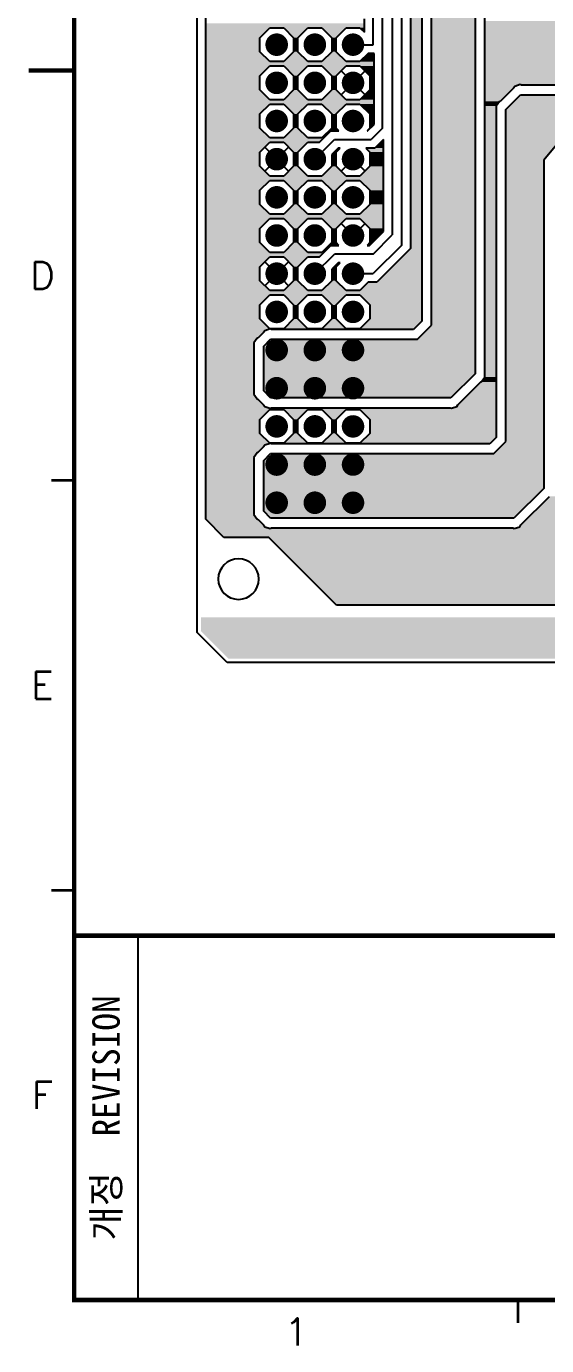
# Model space of a CAD drawing. Extents: x 295 to 953, y 10 to 290.
# Drawn here: x 486.7 to 543.9, y 10 to 154.8 of the extents above; entities that cross this region are included whole.
import ezdxf
from ezdxf.enums import TextEntityAlignment as Align

# ---------------------------------------------------------------- set-up
doc = ezdxf.new("R2010")
doc.units = 0
doc.header["$LTSCALE"] = 5
doc.header["$MEASUREMENT"] = 0
doc.layers.get('0').update_dxf_attribs({"linetype": 'CONTINUOUS', "lineweight": 25})
for name, color, linetype in [('L4-BOTTOM_GBR', 6, 'CONTINUOUS'), ('SHEET', 3, 'CONTINUOUS'), ('문자', 4, 'CONTINUOUS'), ('테두리', 3, 'CONTINUOUS')]:
    doc.layers.add(name, color=color, linetype=linetype)
doc.styles.get("Standard").update_dxf_attribs({"font": 'simplex.shx'})
doc.styles.add('굴림체', font='')
doc.styles.get('굴림체').set_extended_font_data('GulimChe')

# ---------------------------------------------------------------- blocks, each defined once
blk = doc.blocks.new('C')
at = {"layer": 'SHEET'}
blk.add_line((22, 55), (22, 15), dxfattribs=at)
at = {"layer": '테두리'}
for points, const_width in [([(15, 285), (15, 15), (405, 15), (405, 285), (15, 285)], 0.5), ([(10, 150), (15, 150)], 0.5), ([(12.5, 105), (15, 105)], 0.3), ([(12.5, 60), (15, 60)], 0.3), ([(15, 55), (405, 55)], 0.5), ([(63.75, 12.5), (63.75, 15)], 0.3)]:
    blk.add_lwpolyline(points, dxfattribs=dict(at, const_width=const_width))
at = {"layer": '문자'}
for s, p in [('D', (11.5, 127.5)), ('E', (11.5, 82.5)), ('F', (11.5, 37.5)), ('1', (39.38, 11.5))]:
    blk.add_text(s, height=3, dxfattribs=at).set_placement(p, align=Align.MIDDLE)
at = {"layer": '문자', "style": '굴림체'}
blk.add_text('개정  REVISION', height=3, rotation=90, dxfattribs=at).set_placement((18.5, 35), align=Align.MIDDLE_CENTER)

msp = doc.modelspace()

# ---------------------------------------------------------------- linework, layer by layer
msp.add_line((491.98, 15), (491.98, 15))
msp.add_line((491.98, 15), (491.98, 15))
at = {"color": 7, "const_width": 1.24}
for points in [[(514.84, 152.83, -1), (513.6, 152.83, -1)], [(519.03, 152.83, -1), (517.79, 152.83, -1)], [(523.22, 152.83, -1), (521.99, 152.83, -1)], [(514.84, 148.64, -1), (513.6, 148.64, -1)], [(519.03, 148.64, -1), (517.79, 148.64, -1)], [(523.22, 148.64, -1), (521.99, 148.64, -1)], [(514.84, 144.45, -1), (513.6, 144.45, -1)], [(519.03, 144.45, -1), (517.79, 144.45, -1)], [(523.22, 144.45, -1), (521.99, 144.45, -1)], [(514.84, 140.26, -1), (513.6, 140.26, -1)], [(519.03, 140.26, -1), (517.79, 140.26, -1)], [(523.22, 140.26, -1), (521.99, 140.26, -1)], [(514.84, 136.07, -1), (513.6, 136.07, -1)], [(519.03, 136.07, -1), (517.79, 136.07, -1)], [(523.22, 136.07, -1), (521.99, 136.07, -1)], [(514.84, 131.88, -1), (513.6, 131.88, -1)], [(519.03, 131.88, -1), (517.79, 131.88, -1)], [(523.22, 131.88, -1), (521.99, 131.88, -1)], [(514.84, 127.69, -1), (513.6, 127.69, -1)], [(519.03, 127.69, -1), (517.79, 127.69, -1)], [(523.22, 127.69, -1), (521.99, 127.69, -1)], [(514.84, 123.49, -1), (513.6, 123.49, -1)], [(519.03, 123.49, -1), (517.79, 123.49, -1)], [(523.22, 123.49, -1), (521.99, 123.49, -1)], [(514.84, 119.3, -1), (513.6, 119.3, -1)], [(519.03, 119.3, -1), (517.79, 119.3, -1)], [(523.22, 119.3, -1), (521.99, 119.3, -1)], [(514.84, 115.11, -1), (513.6, 115.11, -1)], [(519.03, 115.11, -1), (517.79, 115.11, -1)], [(523.22, 115.11, -1), (521.99, 115.11, -1)], [(514.84, 110.92, -1), (513.6, 110.92, -1)], [(519.03, 110.92, -1), (517.79, 110.92, -1)], [(523.22, 110.92, -1), (521.99, 110.92, -1)], [(514.84, 106.73, -1), (513.6, 106.73, -1)], [(519.03, 106.73, -1), (517.79, 106.73, -1)], [(523.22, 106.73, -1), (521.99, 106.73, -1)], [(514.84, 102.54, -1), (513.6, 102.54, -1)], [(519.03, 102.54, -1), (517.79, 102.54, -1)], [(523.22, 102.54, -1), (521.99, 102.54, -1)]]:
    msp.add_lwpolyline(points, format="xyb", close=True, dxfattribs=at)
at = {"layer": 'L4-BOTTOM_GBR', "color": 7}
for p, q in [((505.48, 88.3), (505.48, 246.7)), ((505.48, 88.3), (505.48, 246.7)), ((506.43, 100.73), (506.43, 234.27)), ((524.82, 152.83), (524.82, 229.59)), ((525.86, 143.67), (525.86, 228.75)), ((526.91, 202.35), (526.91, 131.94)), ((527.96, 130.83), (527.96, 201.3)), ((528.91, 200.91), (528.91, 130.44)), ((530.15, 161.38), (530.15, 122.48)), ((531.23, 122.04), (531.23, 161.02)), ((536.01, 157.56), (536.01, 116.69)), ((537.08, 116.33), (537.08, 157.11)), ((523.87, 154.19), (523.87, 155.66)), ((512.37, 153.6), (513.45, 154.69)), ((512.37, 152.06), (512.37, 153.6)), ((513.45, 154.69), (514.99, 154.69)), ((514.99, 154.69), (516.08, 153.6)), ((516.08, 153.6), (516.08, 152.06)), ((516.56, 153.6), (517.64, 154.69)), ((516.56, 152.06), (516.56, 153.6)), ((517.64, 154.69), (519.18, 154.69)), ((519.18, 154.69), (520.27, 153.6)), ((520.27, 153.6), (520.27, 152.06)), ((520.75, 153.6), (521.84, 154.69)), ((520.75, 152.06), (520.75, 153.6)), ((521.84, 154.69), (523.37, 154.69)), ((523.37, 154.69), (523.87, 154.19)), ((522.6, 152.83), (524.82, 152.83)), ((513.45, 150.98), (512.37, 152.06)), ((514.99, 150.98), (513.45, 150.98)), ((516.08, 152.06), (514.99, 150.98)), ((517.64, 150.98), (516.56, 152.06)), ((519.18, 150.98), (517.64, 150.98)), ((520.27, 152.06), (519.18, 150.98)), ((521.84, 150.98), (520.75, 152.06)), ((523.37, 150.98), (521.84, 150.98)), ((524.28, 151.88), (523.37, 150.98)), ((524.91, 151.88), (524.28, 151.88)), ((524.91, 144.07), (524.91, 151.88)), ((512.37, 149.41), (513.45, 150.5)), ((512.37, 147.87), (512.37, 149.41)), ((513.45, 150.5), (514.99, 150.5)), ((514.99, 150.5), (516.08, 149.41)), ((516.08, 149.41), (516.08, 147.87)), ((516.56, 149.41), (517.64, 150.5)), ((516.56, 147.87), (516.56, 149.41)), ((517.64, 150.5), (519.18, 150.5)), ((519.18, 150.5), (520.27, 149.41)), ((520.27, 149.41), (520.27, 147.87)), ((520.75, 149.41), (521.84, 150.5)), ((520.75, 147.87), (520.75, 149.41)), ((522.6, 148.64), (521.29, 149.95)), ((521.84, 150.5), (523.37, 150.5)), ((522.6, 148.64), (523.92, 149.95)), ((523.37, 150.5), (524.46, 149.41)), ((524.46, 149.41), (524.46, 147.87)), ((513.45, 146.78), (512.37, 147.87)), ((516.08, 147.87), (514.99, 146.78)), ((517.64, 146.78), (516.56, 147.87)), ((520.27, 147.87), (519.18, 146.78)), ((521.84, 146.78), (520.75, 147.87)), ((522.6, 148.64), (521.29, 147.33)), ((522.6, 148.64), (523.92, 147.33)), ((524.46, 147.87), (523.37, 146.78)), ((540.23, 148.06), (538.76, 146.6)), ((540.37, 148.25), (540.23, 148.06)), ((540.95, 148.44), (540.37, 148.25)), ((541.1, 148.39), (540.95, 148.44)), ((547.47, 148.39), (541.1, 148.39)), ((512.37, 145.22), (513.45, 146.31)), ((514.99, 146.78), (513.45, 146.78)), ((513.45, 146.31), (514.99, 146.31)), ((514.99, 146.31), (516.08, 145.22)), ((516.56, 145.22), (517.64, 146.31)), ((519.18, 146.78), (517.64, 146.78)), ((517.64, 146.31), (519.18, 146.31)), ((519.18, 146.31), (520.27, 145.22)), ((520.75, 145.22), (521.84, 146.31)), ((523.37, 146.78), (521.84, 146.78)), ((521.84, 146.31), (523.37, 146.31)), ((523.37, 146.31), (524.46, 145.22)), ((538.69, 146.58), (538.33, 146.08)), ((538.76, 146.6), (538.69, 146.58)), ((539.4, 145.72), (541, 147.32)), ((541, 147.32), (561.33, 147.32)), ((512.37, 143.68), (512.37, 145.22)), ((516.08, 145.22), (516.08, 143.68)), ((516.56, 143.68), (516.56, 145.22)), ((520.27, 145.22), (520.27, 143.68)), ((520.75, 143.68), (520.75, 145.22)), ((524.46, 145.22), (524.46, 143.68)), ((538.33, 146.08), (538.33, 109.7)), ((539.4, 109.26), (539.4, 145.72)), ((513.45, 142.59), (512.37, 143.68)), ((516.08, 143.68), (514.99, 142.59)), ((517.64, 142.59), (516.56, 143.68)), ((520.27, 143.68), (519.18, 142.59)), ((521.06, 143.37), (520.75, 143.68)), ((524.46, 143.68), (524.15, 143.37)), ((524.21, 143.37), (524.91, 144.07)), ((525.86, 143.67), (524.61, 142.42)), ((512.37, 141.03), (513.45, 142.11)), ((514.99, 142.59), (513.45, 142.59)), ((513.45, 142.11), (514.99, 142.11)), ((514.99, 142.11), (516.08, 141.03)), ((516.56, 141.03), (517.64, 142.11)), ((519.18, 142.59), (517.64, 142.59)), ((517.64, 142.11), (518.93, 142.11)), ((518.41, 140.26), (520.57, 142.42)), ((518.93, 142.11), (520.18, 143.37)), ((520.18, 143.37), (521.06, 143.37)), ((520.57, 142.42), (524.61, 142.42)), ((524.15, 143.37), (524.21, 143.37)), ((525.96, 142.43), (525, 141.47)), ((525.96, 132.33), (525.96, 142.43)), ((545.92, 142.96), (543.55, 140.16)), ((512.37, 139.49), (512.37, 141.03)), ((514.22, 140.26), (512.91, 141.57)), ((514.22, 140.26), (515.53, 141.57)), ((516.08, 141.03), (516.08, 139.49)), ((516.56, 139.49), (516.56, 141.03)), ((520.96, 141.47), (520.27, 140.77)), ((520.27, 140.77), (520.27, 139.49)), ((520.75, 141.03), (521.19, 141.47)), ((520.75, 139.49), (520.75, 141.03)), ((521.19, 141.47), (520.96, 141.47)), ((524.02, 141.47), (524.46, 141.03)), ((525, 141.47), (524.02, 141.47)), ((524.46, 141.03), (524.46, 139.49)), ((513.45, 138.4), (512.37, 139.49)), ((514.22, 140.26), (512.91, 138.95)), ((514.22, 140.26), (515.53, 138.95)), ((516.08, 139.49), (514.99, 138.4)), ((517.64, 138.4), (516.56, 139.49)), ((520.27, 139.49), (519.18, 138.4)), ((521.84, 138.4), (520.75, 139.49)), ((522.6, 140.26), (521.29, 138.95)), ((522.6, 140.26), (523.92, 138.95)), ((524.46, 139.49), (523.37, 138.4)), ((543.55, 140.16), (543.55, 104.12)), ((512.37, 136.84), (513.45, 137.92)), ((514.99, 138.4), (513.45, 138.4)), ((513.45, 137.92), (514.99, 137.92)), ((514.99, 137.92), (516.08, 136.84)), ((516.56, 136.84), (517.64, 137.92)), ((519.18, 138.4), (517.64, 138.4)), ((517.64, 137.92), (519.18, 137.92)), ((519.18, 137.92), (520.27, 136.84)), ((520.75, 136.84), (521.84, 137.92)), ((523.37, 138.4), (521.84, 138.4)), ((521.84, 137.92), (523.37, 137.92)), ((523.37, 137.92), (524.46, 136.84)), ((512.37, 135.3), (512.37, 136.84)), ((516.08, 136.84), (516.08, 135.3)), ((516.56, 135.3), (516.56, 136.84)), ((520.27, 136.84), (520.27, 135.3)), ((520.75, 135.3), (520.75, 136.84)), ((524.46, 136.84), (524.46, 135.3)), ((513.45, 134.21), (512.37, 135.3)), ((516.08, 135.3), (514.99, 134.21)), ((517.64, 134.21), (516.56, 135.3)), ((520.27, 135.3), (519.18, 134.21)), ((521.84, 134.21), (520.75, 135.3)), ((524.46, 135.3), (523.37, 134.21)), ((512.37, 132.65), (513.45, 133.73)), ((514.99, 134.21), (513.45, 134.21)), ((513.45, 133.73), (514.99, 133.73)), ((514.99, 133.73), (516.08, 132.65)), ((516.56, 132.65), (517.64, 133.73)), ((519.18, 134.21), (517.64, 134.21)), ((517.64, 133.73), (519.18, 133.73)), ((519.18, 133.73), (520.27, 132.65)), ((520.75, 132.65), (521.84, 133.73)), ((523.37, 134.21), (521.84, 134.21)), ((521.84, 133.73), (523.37, 133.73)), ((523.37, 133.73), (524.46, 132.65)), ((512.37, 131.11), (512.37, 132.65)), ((516.08, 132.65), (516.08, 131.11)), ((516.56, 131.11), (516.56, 132.65)), ((520.27, 132.65), (520.27, 131.11)), ((520.75, 131.11), (520.75, 132.65)), ((522.6, 131.88), (521.29, 133.19)), ((522.6, 131.88), (523.92, 133.19)), ((524.42, 130.79), (525.96, 132.33)), ((524.46, 132.65), (524.46, 131.11)), ((524.82, 129.84), (526.91, 131.94)), ((513.45, 130.02), (512.37, 131.11)), ((516.08, 131.11), (514.99, 130.02)), ((517.64, 130.02), (516.56, 131.11)), ((518.93, 129.54), (520.18, 130.79)), ((520.27, 131.11), (519.18, 130.02)), ((520.18, 130.79), (521.06, 130.79)), ((521.06, 130.79), (520.75, 131.11)), ((524.46, 131.11), (524.15, 130.79)), ((524.15, 130.79), (524.42, 130.79)), ((527.96, 130.83), (524.82, 127.69)), ((528.91, 130.44), (525.21, 126.74)), ((512.37, 128.45), (513.45, 129.54)), ((514.22, 127.69), (512.91, 129)), ((514.99, 130.02), (513.45, 130.02)), ((513.45, 129.54), (514.99, 129.54)), ((514.22, 127.69), (515.53, 129)), ((514.99, 129.54), (516.08, 128.45)), ((516.56, 128.45), (517.64, 129.54)), ((519.18, 130.02), (517.64, 130.02)), ((517.64, 129.54), (518.93, 129.54)), ((518.41, 127.69), (520.57, 129.84)), ((524.82, 129.84), (520.57, 129.84)), ((512.37, 126.92), (512.37, 128.45)), ((514.22, 127.69), (512.91, 126.37)), ((514.22, 127.69), (515.53, 126.37)), ((516.08, 128.45), (516.08, 126.92)), ((516.56, 126.92), (516.56, 128.45)), ((520.96, 128.89), (520.27, 128.2)), ((520.27, 128.2), (520.27, 126.92)), ((520.75, 128.45), (521.19, 128.89)), ((520.75, 126.92), (520.75, 128.45)), ((521.19, 128.89), (520.96, 128.89)), ((522.6, 127.69), (524.82, 127.69)), ((513.45, 125.83), (512.37, 126.92)), ((516.08, 126.92), (514.99, 125.83)), ((517.64, 125.83), (516.56, 126.92)), ((520.27, 126.92), (519.18, 125.83)), ((521.84, 125.83), (520.75, 126.92)), ((524.28, 126.74), (523.37, 125.83)), ((525.21, 126.74), (524.28, 126.74)), ((512.37, 124.26), (513.45, 125.35)), ((514.99, 125.83), (513.45, 125.83)), ((513.45, 125.35), (514.99, 125.35)), ((514.99, 125.35), (516.08, 124.26)), ((516.56, 124.26), (517.64, 125.35)), ((519.18, 125.83), (517.64, 125.83)), ((517.64, 125.35), (519.18, 125.35)), ((519.18, 125.35), (520.27, 124.26)), ((520.75, 124.26), (521.84, 125.35)), ((523.37, 125.83), (521.84, 125.83)), ((521.84, 125.35), (523.37, 125.35)), ((523.37, 125.35), (524.46, 124.26)), ((512.37, 122.73), (512.37, 124.26)), ((516.08, 124.26), (516.08, 122.73)), ((516.56, 122.73), (516.56, 124.26)), ((520.27, 124.26), (520.27, 122.73)), ((520.75, 122.73), (520.75, 124.26)), ((524.46, 124.26), (524.46, 122.73)), ((513.45, 121.64), (512.37, 122.73)), ((516.08, 122.73), (514.99, 121.64)), ((517.64, 121.64), (516.56, 122.73)), ((520.27, 122.73), (519.18, 121.64)), ((521.84, 121.64), (520.75, 122.73)), ((524.46, 122.73), (523.37, 121.64)), ((530.15, 122.48), (529.24, 121.57)), ((529.69, 120.5), (531.23, 122.04)), ((512.08, 120.59), (511.71, 120.09)), ((512.15, 120.62), (512.08, 120.59)), ((512.78, 121.24), (512.15, 120.62)), ((512.91, 121.43), (512.78, 121.24)), ((512.79, 119.73), (513.55, 120.5)), ((513.5, 121.62), (512.91, 121.43)), ((514.99, 121.64), (513.45, 121.64)), ((513.65, 121.57), (513.5, 121.62)), ((513.55, 120.5), (529.69, 120.5)), ((529.24, 121.57), (513.65, 121.57)), ((519.18, 121.64), (517.64, 121.64)), ((523.37, 121.64), (521.84, 121.64)), ((511.71, 120.09), (511.71, 114.45)), ((512.79, 114.81), (512.79, 119.73)), ((536.01, 116.69), (533.36, 114.04)), ((536.72, 115.84), (537.08, 116.33)), ((511.71, 114.45), (512.08, 113.95)), ((513.55, 114.04), (512.79, 114.81)), ((534.13, 113.3), (536.64, 115.81)), ((536.64, 115.81), (536.72, 115.84)), ((512.08, 113.95), (512.15, 113.92)), ((512.15, 113.92), (512.78, 113.3)), ((512.78, 113.3), (512.91, 113.11)), ((512.91, 113.11), (513.45, 112.94)), ((533.36, 114.04), (513.55, 114.04)), ((533.41, 112.92), (533.99, 113.11)), ((533.99, 113.11), (534.13, 113.3)), ((512.37, 111.69), (513.45, 112.78)), ((512.37, 110.15), (512.37, 111.69)), ((513.45, 112.94), (513.5, 112.92)), ((513.45, 112.78), (514.99, 112.78)), ((513.5, 112.92), (513.65, 112.97)), ((513.65, 112.97), (533.26, 112.97)), ((514.99, 112.78), (516.08, 111.69)), ((516.08, 111.69), (516.08, 110.15)), ((516.56, 111.69), (517.64, 112.78)), ((516.56, 110.15), (516.56, 111.69)), ((517.64, 112.78), (519.18, 112.78)), ((519.18, 112.78), (520.27, 111.69)), ((520.27, 111.69), (520.27, 110.15)), ((520.75, 111.69), (521.84, 112.78)), ((520.75, 110.15), (520.75, 111.69)), ((521.84, 112.78), (523.37, 112.78)), ((523.37, 112.78), (524.46, 111.69)), ((524.46, 111.69), (524.46, 110.15)), ((533.26, 112.97), (533.41, 112.92)), ((513.45, 109.07), (512.37, 110.15)), ((516.08, 110.15), (514.99, 109.07)), ((517.64, 109.07), (516.56, 110.15)), ((520.27, 110.15), (519.18, 109.07)), ((521.84, 109.07), (520.75, 110.15)), ((524.46, 110.15), (523.37, 109.07)), ((512.78, 108.67), (512.15, 108.04)), ((512.91, 108.86), (512.78, 108.67)), ((513.5, 109.05), (512.91, 108.86)), ((514.99, 109.07), (513.45, 109.07)), ((513.65, 109), (513.5, 109.05)), ((537.62, 109), (513.65, 109)), ((519.18, 109.07), (517.64, 109.07)), ((523.37, 109.07), (521.84, 109.07)), ((538.33, 109.7), (537.62, 109)), ((538.07, 107.93), (539.4, 109.26)), ((512.08, 108.02), (511.71, 107.52)), ((511.71, 107.52), (511.71, 101.25)), ((512.15, 108.04), (512.08, 108.02)), ((512.79, 107.16), (513.55, 107.93)), ((513.55, 107.93), (538.07, 107.93)), ((512.79, 101.61), (512.79, 107.16)), ((543.55, 104.12), (540.27, 100.84)), ((541.04, 100.1), (544.18, 103.24)), ((513.55, 100.84), (512.79, 101.61)), ((508.42, 98.74), (506.43, 100.73)), ((511.71, 101.25), (512.08, 100.75)), ((512.08, 100.75), (512.15, 100.72)), ((512.15, 100.72), (512.78, 100.1)), ((512.78, 100.1), (512.91, 99.91)), ((540.27, 100.84), (513.55, 100.84)), ((540.91, 99.91), (541.04, 100.1)), ((513.37, 98.74), (508.42, 98.74)), ((512.91, 99.91), (513.5, 99.72)), ((520.79, 91.31), (513.37, 98.74)), ((513.5, 99.72), (513.65, 99.77)), ((513.65, 99.77), (540.17, 99.77)), ((540.17, 99.77), (540.32, 99.72)), ((540.32, 99.72), (540.91, 99.91)), ((718.28, 91.31), (520.79, 91.31)), ((508.78, 85), (505.48, 88.3)), ((868.48, 85), (508.78, 85))]:
    msp.add_line(p, q, dxfattribs=at)
for start, end in [(0, 180), (180, 0)]:
    msp.add_arc((510.03, 94.16), 2.23, start, end, dxfattribs=at)
for points in [[(530.15, 130.44), (530.15, 161.38), (528.91, 130.44), (528.91, 161.38)], [(536.01, 122.04), (536.01, 157.56), (531.23, 122.04), (531.23, 157.56)], [(523.87, 154.69), (523.87, 155.17), (506.43, 154.69), (506.43, 155.17)], [(562.62, 153.77), (560.95, 155.44), (537.08, 153.77), (537.08, 155.44)], [(512.37, 153.6), (513.45, 154.69), (506.43, 153.6), (506.43, 154.69)], [(512.37, 152.06), (512.37, 153.6), (506.43, 152.06), (506.43, 153.6)], [(517.64, 154.69), (517.64, 154.69), (514.99, 154.69), (513.45, 154.69)], [(516.56, 153.6), (517.64, 154.69), (516.08, 153.6), (514.99, 154.69)], [(516.56, 152.06), (516.56, 153.6), (516.08, 152.06), (516.08, 153.6)], [(521.84, 154.69), (521.84, 154.69), (519.18, 154.69), (517.64, 154.69)], [(520.75, 153.6), (521.84, 154.69), (520.27, 153.6), (519.18, 154.69)], [(520.75, 152.06), (520.75, 153.6), (520.27, 152.06), (520.27, 153.6)], [(523.87, 154.69), (523.87, 154.69), (523.37, 154.69), (521.84, 154.69)], [(523.87, 154.19), (523.87, 154.69), (523.87, 154.19), (523.37, 154.69)], [(562.62, 152.65), (562.62, 153.77), (537.08, 152.65), (537.08, 153.77)], [(551.88, 151.11), (551.88, 152.65), (537.08, 151.11), (537.08, 152.65)], [(513.45, 150.98), (512.37, 152.06), (506.43, 150.98), (506.43, 152.06)], [(524.91, 150.5), (524.91, 150.98), (506.43, 150.5), (506.43, 150.98)], [(517.64, 150.98), (517.64, 150.98), (513.45, 150.98), (514.99, 150.98)], [(517.64, 150.98), (516.56, 152.06), (514.99, 150.98), (516.08, 152.06)], [(521.84, 150.98), (521.84, 150.98), (517.64, 150.98), (519.18, 150.98)], [(521.84, 150.98), (520.75, 152.06), (519.18, 150.98), (520.27, 152.06)], [(524.91, 150.98), (524.91, 150.98), (521.84, 150.98), (523.37, 150.98)], [(524.91, 150.98), (524.91, 151.88), (523.37, 150.98), (524.28, 151.88)], [(524.91, 151.88), (524.91, 151.88), (524.28, 151.88), (524.91, 151.88)], [(547.47, 148.44), (547.47, 151.11), (537.08, 148.44), (537.08, 151.11)], [(512.37, 149.41), (513.45, 150.5), (506.43, 149.41), (506.43, 150.5)], [(512.37, 147.87), (512.37, 149.41), (506.43, 147.87), (506.43, 149.41)], [(517.64, 150.5), (517.64, 150.5), (514.99, 150.5), (513.45, 150.5)], [(516.56, 149.41), (517.64, 150.5), (516.08, 149.41), (514.99, 150.5)], [(516.56, 147.87), (516.56, 149.41), (516.08, 147.87), (516.08, 149.41)], [(521.84, 150.5), (521.84, 150.5), (519.18, 150.5), (517.64, 150.5)], [(520.75, 149.41), (521.84, 150.5), (520.27, 149.41), (519.18, 150.5)], [(520.75, 147.87), (520.75, 149.41), (520.27, 147.87), (520.27, 149.41)], [(524.91, 150.5), (524.91, 150.5), (523.37, 150.5), (521.84, 150.5)], [(524.91, 149.41), (524.91, 150.5), (524.46, 149.41), (523.37, 150.5)], [(524.91, 147.87), (524.91, 149.41), (524.46, 147.87), (524.46, 149.41)], [(513.45, 146.78), (512.37, 147.87), (506.43, 146.78), (506.43, 147.87)], [(517.64, 146.78), (516.56, 147.87), (514.99, 146.78), (516.08, 147.87)], [(521.84, 146.78), (520.75, 147.87), (519.18, 146.78), (520.27, 147.87)], [(524.91, 146.78), (524.91, 147.87), (523.37, 146.78), (524.46, 147.87)], [(540.37, 148.25), (540.95, 148.44), (537.08, 148.25), (537.08, 148.44)], [(540.23, 148.06), (540.37, 148.25), (537.08, 148.06), (537.08, 148.25)], [(538.76, 146.6), (540.23, 148.06), (537.08, 146.6), (537.08, 148.06)], [(547.47, 148.39), (547.47, 148.44), (541.1, 148.39), (540.95, 148.44)], [(524.91, 146.31), (524.91, 146.78), (506.43, 146.31), (506.43, 146.78)], [(512.37, 145.22), (513.45, 146.31), (506.43, 145.22), (506.43, 146.31)], [(517.64, 146.78), (517.64, 146.78), (513.45, 146.78), (514.99, 146.78)], [(517.64, 146.31), (517.64, 146.31), (514.99, 146.31), (513.45, 146.31)], [(516.56, 145.22), (517.64, 146.31), (516.08, 145.22), (514.99, 146.31)], [(524.91, 146.78), (524.91, 146.78), (517.64, 146.78), (519.18, 146.78)], [(521.84, 146.31), (521.84, 146.31), (519.18, 146.31), (517.64, 146.31)], [(520.75, 145.22), (521.84, 146.31), (520.27, 145.22), (519.18, 146.31)], [(524.91, 146.31), (524.91, 146.31), (523.37, 146.31), (521.84, 146.31)], [(524.91, 145.22), (524.91, 146.31), (524.46, 145.22), (523.37, 146.31)], [(538.69, 146.58), (538.76, 146.6), (537.08, 146.58), (537.08, 146.6)], [(538.33, 146.08), (538.69, 146.58), (537.08, 146.08), (537.08, 146.58)], [(565.45, 145.72), (566.67, 146.94), (539.4, 145.72), (540.62, 146.94)], [(636.25, 146.94), (636.63, 147.32), (540.62, 146.94), (541, 147.32)], [(636.63, 147.32), (636.63, 147.32), (541, 147.32), (561.33, 147.32)], [(512.37, 143.68), (512.37, 145.22), (506.43, 143.68), (506.43, 145.22)], [(516.56, 143.68), (516.56, 145.22), (516.08, 143.68), (516.08, 145.22)], [(520.75, 143.68), (520.75, 145.22), (520.27, 143.68), (520.27, 145.22)], [(524.91, 144.07), (524.91, 145.22), (524.46, 144.07), (524.46, 145.22)], [(538.33, 116.33), (538.33, 146.08), (537.08, 116.33), (537.08, 146.08)], [(562.69, 142.96), (565.45, 145.72), (539.4, 142.96), (539.4, 145.72)], [(513.45, 142.59), (512.37, 143.68), (506.43, 142.59), (506.43, 143.68)], [(517.64, 142.59), (516.56, 143.68), (514.99, 142.59), (516.08, 143.68)], [(521.06, 143.37), (520.75, 143.68), (519.95, 143.37), (520.27, 143.68)], [(524.21, 143.37), (524.53, 143.68), (524.15, 143.37), (524.46, 143.68)], [(524.53, 143.68), (524.91, 144.07), (524.46, 143.68), (524.46, 144.07)], [(518.93, 142.11), (519.41, 142.59), (506.43, 142.11), (506.43, 142.59)], [(512.37, 141.03), (513.45, 142.11), (506.43, 141.03), (506.43, 142.11)], [(519.41, 142.59), (519.41, 142.59), (513.45, 142.59), (514.99, 142.59)], [(517.64, 142.11), (517.64, 142.11), (514.99, 142.11), (513.45, 142.11)], [(516.56, 141.03), (517.64, 142.11), (516.08, 141.03), (514.99, 142.11)], [(519.41, 142.59), (520.18, 143.37), (519.18, 142.59), (519.95, 143.37)], [(524.15, 143.37), (524.15, 143.37), (524.15, 143.37), (524.21, 143.37)], [(525.96, 141.47), (525.96, 142.43), (525, 141.47), (525.96, 142.43)], [(543.55, 140.16), (545.92, 142.96), (539.4, 140.16), (539.4, 142.96)], [(512.37, 139.49), (512.37, 141.03), (506.43, 139.49), (506.43, 141.03)], [(516.56, 139.49), (516.56, 141.03), (516.08, 139.49), (516.08, 141.03)], [(520.75, 140.77), (520.75, 141.03), (520.27, 140.77), (520.52, 141.03)], [(520.75, 139.49), (520.75, 140.77), (520.27, 139.49), (520.27, 140.77)], [(520.75, 141.03), (521.19, 141.47), (520.52, 141.03), (520.96, 141.47)], [(521.19, 141.47), (521.19, 141.47), (520.96, 141.47), (521.19, 141.47)], [(525.96, 141.03), (525.96, 141.47), (524.46, 141.03), (524.02, 141.47)], [(525.96, 141.47), (525.96, 141.47), (524.02, 141.47), (525, 141.47)], [(525.96, 139.49), (525.96, 141.03), (524.46, 139.49), (524.46, 141.03)], [(513.45, 138.4), (512.37, 139.49), (506.43, 138.4), (506.43, 139.49)], [(517.64, 138.4), (516.56, 139.49), (514.99, 138.4), (516.08, 139.49)], [(521.84, 138.4), (520.75, 139.49), (519.18, 138.4), (520.27, 139.49)], [(525.96, 138.4), (525.96, 139.49), (523.37, 138.4), (524.46, 139.49)], [(543.55, 109.26), (543.55, 140.16), (539.4, 109.26), (539.4, 140.16)], [(525.96, 137.92), (525.96, 138.4), (506.43, 137.92), (506.43, 138.4)], [(512.37, 136.84), (513.45, 137.92), (506.43, 136.84), (506.43, 137.92)], [(517.64, 138.4), (517.64, 138.4), (513.45, 138.4), (514.99, 138.4)], [(517.64, 137.92), (517.64, 137.92), (514.99, 137.92), (513.45, 137.92)], [(516.56, 136.84), (517.64, 137.92), (516.08, 136.84), (514.99, 137.92)], [(521.84, 138.4), (521.84, 138.4), (517.64, 138.4), (519.18, 138.4)], [(521.84, 137.92), (521.84, 137.92), (519.18, 137.92), (517.64, 137.92)], [(520.75, 136.84), (521.84, 137.92), (520.27, 136.84), (519.18, 137.92)], [(525.96, 138.4), (525.96, 138.4), (521.84, 138.4), (523.37, 138.4)], [(525.96, 137.92), (525.96, 137.92), (523.37, 137.92), (521.84, 137.92)], [(525.96, 136.84), (525.96, 137.92), (524.46, 136.84), (523.37, 137.92)], [(512.37, 135.3), (512.37, 136.84), (506.43, 135.3), (506.43, 136.84)], [(516.56, 135.3), (516.56, 136.84), (516.08, 135.3), (516.08, 136.84)], [(520.75, 135.3), (520.75, 136.84), (520.27, 135.3), (520.27, 136.84)], [(525.96, 135.3), (525.96, 136.84), (524.46, 135.3), (524.46, 136.84)], [(513.45, 134.21), (512.37, 135.3), (506.43, 134.21), (506.43, 135.3)], [(517.64, 134.21), (516.56, 135.3), (514.99, 134.21), (516.08, 135.3)], [(521.84, 134.21), (520.75, 135.3), (519.18, 134.21), (520.27, 135.3)], [(525.96, 134.21), (525.96, 135.3), (523.37, 134.21), (524.46, 135.3)], [(525.96, 133.73), (525.96, 134.21), (506.43, 133.73), (506.43, 134.21)], [(512.37, 132.65), (513.45, 133.73), (506.43, 132.65), (506.43, 133.73)], [(517.64, 134.21), (517.64, 134.21), (513.45, 134.21), (514.99, 134.21)], [(517.64, 133.73), (517.64, 133.73), (514.99, 133.73), (513.45, 133.73)], [(516.56, 132.65), (517.64, 133.73), (516.08, 132.65), (514.99, 133.73)], [(525.96, 134.21), (525.96, 134.21), (517.64, 134.21), (519.18, 134.21)], [(521.84, 133.73), (521.84, 133.73), (519.18, 133.73), (517.64, 133.73)], [(520.75, 132.65), (521.84, 133.73), (520.27, 132.65), (519.18, 133.73)], [(525.96, 133.73), (525.96, 133.73), (523.37, 133.73), (521.84, 133.73)], [(525.96, 132.65), (525.96, 133.73), (524.46, 132.65), (523.37, 133.73)], [(512.37, 131.11), (512.37, 132.65), (506.43, 131.11), (506.43, 132.65)], [(516.56, 131.11), (516.56, 132.65), (516.08, 131.11), (516.08, 132.65)], [(520.75, 131.11), (520.75, 132.65), (520.27, 131.11), (520.27, 132.65)], [(525.96, 132.33), (525.96, 132.65), (524.46, 132.33), (524.46, 132.65)], [(524.74, 131.11), (525.96, 132.33), (524.46, 131.11), (524.46, 132.33)], [(513.45, 130.02), (512.37, 131.11), (506.43, 130.02), (506.43, 131.11)], [(517.64, 130.02), (516.56, 131.11), (514.99, 130.02), (516.08, 131.11)], [(519.41, 130.02), (520.18, 130.79), (519.18, 130.02), (519.95, 130.79)], [(521.06, 130.79), (520.75, 131.11), (519.95, 130.79), (520.27, 131.11)], [(524.42, 130.79), (524.74, 131.11), (524.15, 130.79), (524.46, 131.11)], [(524.15, 130.79), (524.15, 130.79), (524.15, 130.79), (524.42, 130.79)], [(530.15, 126.74), (530.15, 130.44), (525.21, 126.74), (528.91, 130.44)], [(518.93, 129.54), (519.41, 130.02), (506.43, 129.54), (506.43, 130.02)], [(512.37, 128.45), (513.45, 129.54), (506.43, 128.45), (506.43, 129.54)], [(519.41, 130.02), (519.41, 130.02), (513.45, 130.02), (514.99, 130.02)], [(517.64, 129.54), (517.64, 129.54), (514.99, 129.54), (513.45, 129.54)], [(516.56, 128.45), (517.64, 129.54), (516.08, 128.45), (514.99, 129.54)], [(512.37, 126.92), (512.37, 128.45), (506.43, 126.92), (506.43, 128.45)], [(516.56, 126.92), (516.56, 128.45), (516.08, 126.92), (516.08, 128.45)], [(520.75, 128.2), (520.75, 128.45), (520.27, 128.2), (520.52, 128.45)], [(520.75, 126.92), (520.75, 128.2), (520.27, 126.92), (520.27, 128.2)], [(520.75, 128.45), (521.19, 128.89), (520.52, 128.45), (520.96, 128.89)], [(521.19, 128.89), (521.19, 128.89), (520.96, 128.89), (521.19, 128.89)], [(513.45, 125.83), (512.37, 126.92), (506.43, 125.83), (506.43, 126.92)], [(517.64, 125.83), (516.56, 126.92), (514.99, 125.83), (516.08, 126.92)], [(521.84, 125.83), (520.75, 126.92), (519.18, 125.83), (520.27, 126.92)], [(530.15, 125.83), (530.15, 126.74), (523.37, 125.83), (524.28, 126.74)], [(530.15, 126.74), (530.15, 126.74), (524.28, 126.74), (525.21, 126.74)], [(530.15, 125.35), (530.15, 125.83), (506.43, 125.35), (506.43, 125.83)], [(512.37, 124.26), (513.45, 125.35), (506.43, 124.26), (506.43, 125.35)], [(517.64, 125.83), (517.64, 125.83), (513.45, 125.83), (514.99, 125.83)], [(517.64, 125.35), (517.64, 125.35), (514.99, 125.35), (513.45, 125.35)], [(516.56, 124.26), (517.64, 125.35), (516.08, 124.26), (514.99, 125.35)], [(521.84, 125.83), (521.84, 125.83), (517.64, 125.83), (519.18, 125.83)], [(521.84, 125.35), (521.84, 125.35), (519.18, 125.35), (517.64, 125.35)], [(520.75, 124.26), (521.84, 125.35), (520.27, 124.26), (519.18, 125.35)], [(530.15, 125.83), (530.15, 125.83), (521.84, 125.83), (523.37, 125.83)], [(530.15, 125.35), (530.15, 125.35), (523.37, 125.35), (521.84, 125.35)], [(530.15, 124.26), (530.15, 125.35), (524.46, 124.26), (523.37, 125.35)], [(512.37, 122.73), (512.37, 124.26), (506.43, 122.73), (506.43, 124.26)], [(516.56, 122.73), (516.56, 124.26), (516.08, 122.73), (516.08, 124.26)], [(520.75, 122.73), (520.75, 124.26), (520.27, 122.73), (520.27, 124.26)], [(530.15, 122.73), (530.15, 124.26), (524.46, 122.73), (524.46, 124.26)], [(513.45, 121.64), (512.37, 122.73), (506.43, 121.64), (506.43, 122.73)], [(517.64, 121.64), (516.56, 122.73), (514.99, 121.64), (516.08, 122.73)], [(521.84, 121.64), (520.75, 122.73), (519.18, 121.64), (520.27, 122.73)], [(529.31, 121.64), (530.15, 122.48), (523.37, 121.64), (524.22, 122.48)], [(530.15, 122.48), (530.15, 122.73), (524.22, 122.48), (524.46, 122.73)], [(536.01, 120.5), (536.01, 122.04), (529.69, 120.5), (531.23, 122.04)], [(529.29, 121.62), (529.31, 121.64), (506.43, 121.62), (506.43, 121.64)], [(512.91, 121.43), (513.5, 121.62), (506.43, 121.43), (506.43, 121.62)], [(512.78, 121.24), (512.91, 121.43), (506.43, 121.24), (506.43, 121.43)], [(512.15, 120.62), (512.78, 121.24), (506.43, 120.62), (506.43, 121.24)], [(512.08, 120.59), (512.15, 120.62), (506.43, 120.59), (506.43, 120.62)], [(511.71, 120.09), (512.08, 120.59), (506.43, 120.09), (506.43, 120.59)], [(536.01, 119.73), (536.01, 120.5), (512.79, 119.73), (513.55, 120.5)], [(529.24, 121.57), (529.29, 121.62), (513.65, 121.57), (513.5, 121.62)], [(536.01, 120.5), (536.01, 120.5), (513.55, 120.5), (529.69, 120.5)], [(511.71, 114.45), (511.71, 120.09), (506.43, 114.45), (506.43, 120.09)], [(536.01, 116.69), (536.01, 119.73), (512.79, 116.69), (512.79, 119.73)], [(534.12, 114.81), (536.01, 116.69), (512.79, 114.81), (512.79, 116.69)], [(538.33, 115.84), (538.33, 116.33), (536.72, 115.84), (537.08, 116.33)], [(512.08, 113.95), (511.71, 114.45), (506.43, 113.95), (506.43, 114.45)], [(533.36, 114.04), (534.12, 114.81), (513.55, 114.04), (512.79, 114.81)], [(538.33, 113.3), (538.33, 115.81), (534.13, 113.3), (536.64, 115.81)], [(538.33, 115.81), (538.33, 115.84), (536.64, 115.81), (536.72, 115.84)], [(512.15, 113.92), (512.08, 113.95), (506.43, 113.92), (506.43, 113.95)], [(512.78, 113.3), (512.15, 113.92), (506.43, 113.3), (506.43, 113.92)], [(512.91, 113.11), (512.78, 113.3), (506.43, 113.11), (506.43, 113.3)], [(513.45, 112.94), (512.91, 113.11), (506.43, 112.94), (506.43, 113.11)], [(538.33, 112.92), (538.33, 113.11), (533.41, 112.92), (533.99, 113.11)], [(538.33, 113.11), (538.33, 113.3), (533.99, 113.11), (534.13, 113.3)], [(513.5, 112.92), (513.45, 112.94), (506.43, 112.92), (506.43, 112.94)], [(538.33, 112.78), (538.33, 112.92), (506.43, 112.78), (506.43, 112.92)], [(512.37, 111.69), (513.45, 112.78), (506.43, 111.69), (506.43, 112.78)], [(512.37, 110.15), (512.37, 111.69), (506.43, 110.15), (506.43, 111.69)], [(517.64, 112.78), (517.64, 112.78), (514.99, 112.78), (513.45, 112.78)], [(533.41, 112.92), (533.26, 112.97), (513.5, 112.92), (513.65, 112.97)], [(516.56, 111.69), (517.64, 112.78), (516.08, 111.69), (514.99, 112.78)], [(516.56, 110.15), (516.56, 111.69), (516.08, 110.15), (516.08, 111.69)], [(521.84, 112.78), (521.84, 112.78), (519.18, 112.78), (517.64, 112.78)], [(520.75, 111.69), (521.84, 112.78), (520.27, 111.69), (519.18, 112.78)], [(520.75, 110.15), (520.75, 111.69), (520.27, 110.15), (520.27, 111.69)], [(533.26, 112.97), (533.26, 112.97), (521.84, 112.97), (533.26, 112.97)], [(538.33, 112.78), (538.33, 112.78), (523.37, 112.78), (521.84, 112.78)], [(538.33, 111.69), (538.33, 112.78), (524.46, 111.69), (523.37, 112.78)], [(538.33, 110.15), (538.33, 111.69), (524.46, 110.15), (524.46, 111.69)], [(513.45, 109.07), (512.37, 110.15), (506.43, 109.07), (506.43, 110.15)], [(517.64, 109.07), (516.56, 110.15), (514.99, 109.07), (516.08, 110.15)], [(521.84, 109.07), (520.75, 110.15), (519.18, 109.07), (520.27, 110.15)], [(538.33, 109.7), (538.33, 110.15), (524.01, 109.7), (524.46, 110.15)], [(537.67, 109.05), (537.69, 109.07), (506.43, 109.05), (506.43, 109.07)], [(512.91, 108.86), (513.5, 109.05), (506.43, 108.86), (506.43, 109.05)], [(512.78, 108.67), (512.91, 108.86), (506.43, 108.67), (506.43, 108.86)], [(512.15, 108.04), (512.78, 108.67), (506.43, 108.04), (506.43, 108.67)], [(537.62, 109), (537.67, 109.05), (513.65, 109), (513.5, 109.05)], [(537.69, 109.07), (538.33, 109.7), (523.37, 109.07), (524.01, 109.7)], [(543.55, 107.93), (543.55, 109.26), (538.07, 107.93), (539.4, 109.26)], [(512.08, 108.02), (512.15, 108.04), (506.43, 108.02), (506.43, 108.04)], [(511.71, 107.52), (512.08, 108.02), (506.43, 107.52), (506.43, 108.02)], [(511.71, 101.25), (511.71, 107.52), (506.43, 101.25), (506.43, 107.52)], [(543.55, 107.16), (543.55, 107.93), (512.79, 107.16), (513.55, 107.93)], [(543.55, 107.93), (543.55, 107.93), (513.55, 107.93), (538.07, 107.93)], [(543.55, 104.12), (543.55, 107.16), (512.79, 104.12), (512.79, 107.16)], [(541.04, 101.61), (543.55, 104.12), (512.79, 101.61), (512.79, 104.12)], [(564.15, 101.29), (562.21, 103.24), (542.24, 101.29), (544.18, 103.24)], [(540.27, 100.84), (541.04, 101.61), (513.55, 100.84), (512.79, 101.61)], [(512.08, 100.75), (511.71, 101.25), (506.43, 100.75), (506.43, 101.25)], [(512.14, 100.73), (512.08, 100.75), (506.43, 100.73), (506.43, 100.75)], [(512.15, 100.72), (512.14, 100.73), (506.43, 100.72), (506.43, 100.73)], [(512.78, 100.1), (512.15, 100.72), (507.05, 100.1), (506.43, 100.72)], [(512.91, 99.91), (512.78, 100.1), (507.24, 99.91), (507.05, 100.1)], [(590.95, 99.91), (590.76, 100.1), (540.91, 99.91), (541.04, 100.1)], [(590.76, 100.1), (589.94, 100.91), (541.04, 100.1), (541.86, 100.91)], [(564.88, 100.91), (564.29, 101.11), (541.86, 100.91), (542.05, 101.11)], [(564.29, 101.11), (564.15, 101.29), (542.05, 101.11), (542.24, 101.29)], [(513.5, 99.72), (512.91, 99.91), (507.43, 99.72), (507.24, 99.91)], [(606.72, 98.74), (605.74, 99.72), (508.42, 98.74), (507.43, 99.72)], [(606.72, 98.74), (606.72, 98.74), (513.37, 98.74), (508.42, 98.74)], [(607.05, 98.41), (606.72, 98.74), (513.7, 98.41), (513.37, 98.74)], [(540.32, 99.72), (540.17, 99.77), (513.5, 99.72), (513.65, 99.77)], [(540.17, 99.77), (540.17, 99.77), (513.65, 99.77), (540.17, 99.77)], [(605.74, 99.72), (605.64, 99.82), (540.32, 99.72), (540.63, 99.82)], [(591.04, 99.82), (590.95, 99.91), (540.63, 99.82), (540.91, 99.91)], [(607.19, 98.22), (607.05, 98.41), (513.88, 98.22), (513.7, 98.41)], [(607.78, 98.03), (607.19, 98.22), (514.08, 98.03), (513.88, 98.22)], [(724.18, 94.66), (720.81, 98.03), (517.44, 94.66), (514.08, 98.03)], [(718.21, 93.91), (718.96, 94.66), (518.19, 93.91), (517.44, 94.66)], [(718.21, 92.85), (718.21, 93.91), (519.25, 92.85), (518.19, 93.91)], [(718.41, 92.65), (718.21, 92.85), (519.45, 92.65), (519.25, 92.85)], [(718.21, 92.44), (718.41, 92.65), (519.66, 92.44), (519.45, 92.65)], [(718.21, 91.39), (718.21, 92.44), (520.72, 91.39), (519.66, 92.44)], [(718.28, 91.31), (718.21, 91.39), (520.79, 91.31), (520.72, 91.39)], [(868.07, 88.46), (868.07, 89.95), (505.89, 88.46), (505.89, 89.95)], [(868.07, 89.95), (868.07, 89.95), (505.89, 89.95), (856.52, 89.95)], [(868.07, 85.82), (868.07, 88.46), (508.53, 85.82), (505.89, 88.46)], [(867.65, 85.41), (868.07, 85.82), (508.94, 85.41), (508.53, 85.82)]]:
    msp.add_solid(points, dxfattribs=at)

# ---------------------------------------------------------------- block references
msp.add_blockref('C', (476.98, 0))

doc.saveas('drawing.dxf')
